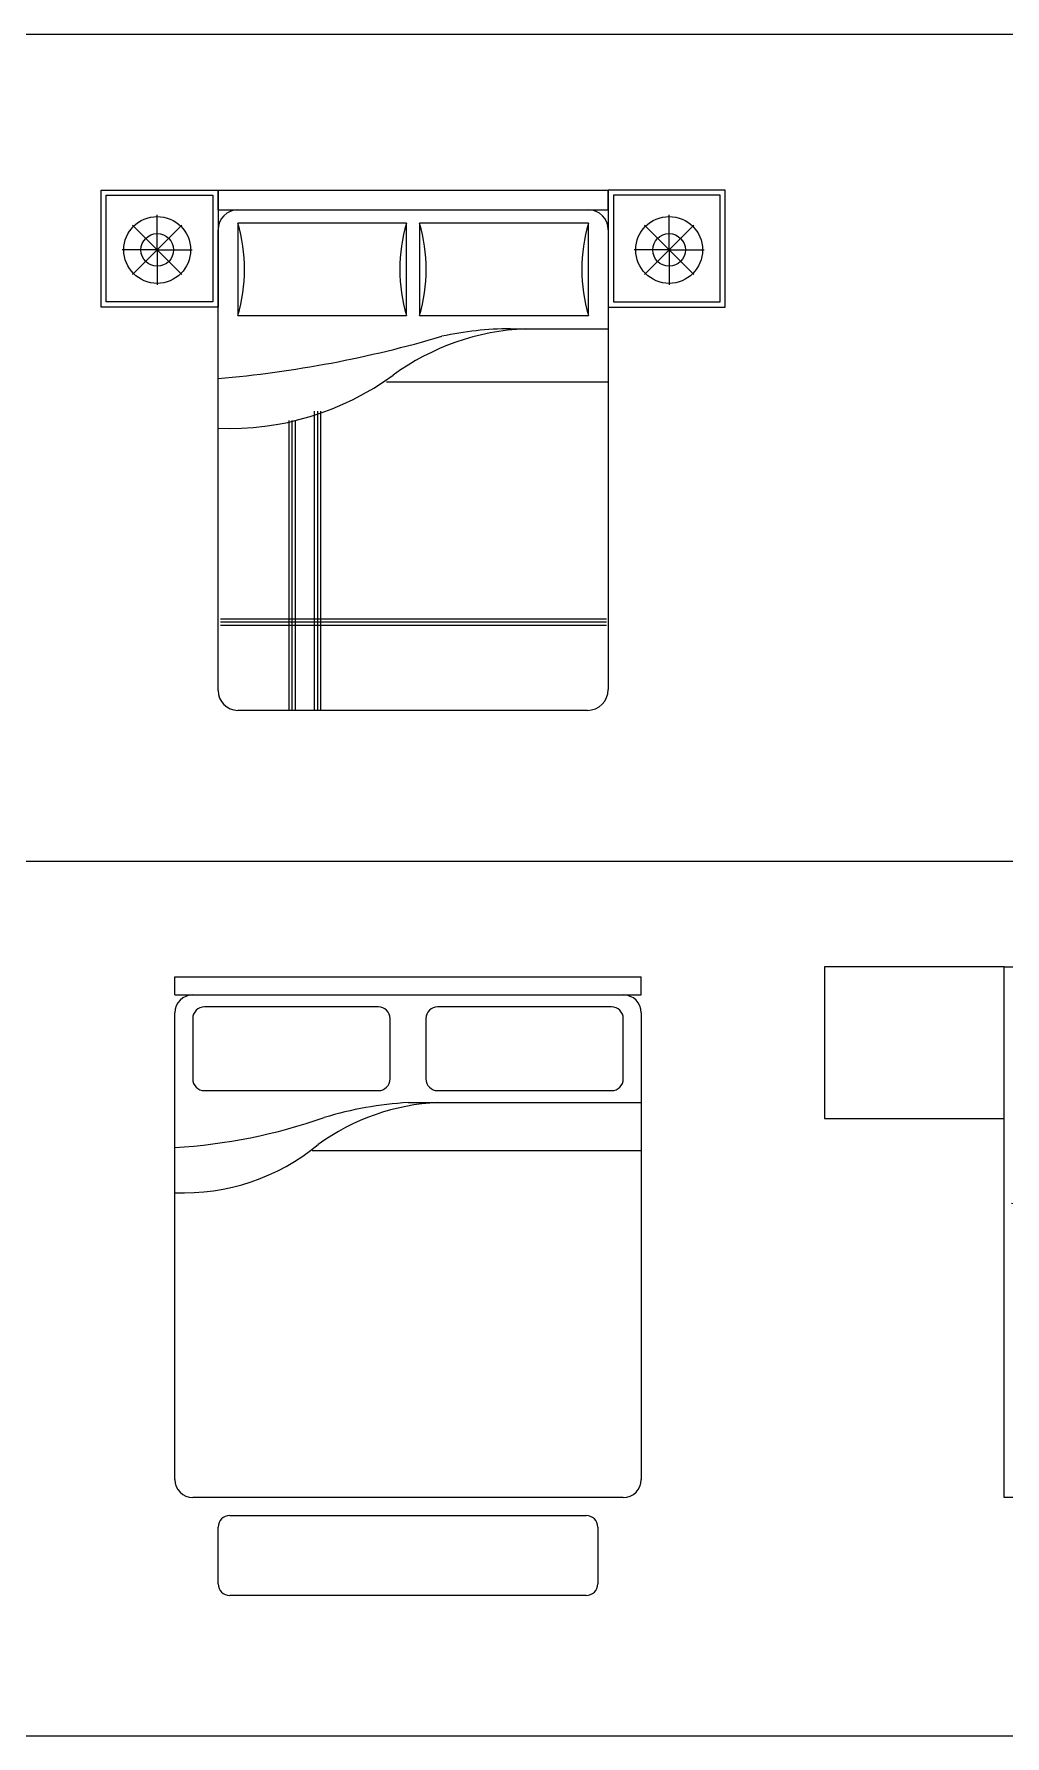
# Model space of a CAD drawing. Header units: millimetres. Extents: x 1787 to 68324, y 1435 to 30835.
# Drawn here: x 38153 to 41887, y 17580 to 24123 of the extents above; entities that cross this region are included whole.
import ezdxf

# ---------------------------------------------------------------- set-up
doc = ezdxf.new("R2010")
doc.units = ezdxf.units.MM
doc.layers.add('www.cad-blocks.net', color=7, linetype='Continuous')

# ---------------------------------------------------------------- blocks, each defined once
blk = doc.blocks.new('A$C5C474643')
at = {"linetype": 'ByBlock'}
for p, q in [((0, 2.3782), (1.794, 2.3782)), ((0, 2.3092), (0, 2.3782)), ((1.794, 2.3092), (1.794, 2.3782)), ((0, 2.3092), (1.794, 2.3092)), ((0, 0.4462), (0, 2.2402)), ((0.783, 2.2632), (0.114, 2.2632)), ((1.68, 2.2632), (1.011, 2.2632)), ((1.794, 2.2402), (1.794, 0.4462)), ((0.069, 2.2182), (0.069, 1.9862)), ((0.828, 1.9862), (0.828, 2.2182)), ((0.966, 2.2182), (0.966, 1.9862)), ((1.725, 1.9862), (1.725, 2.2182)), ((0.114, 1.9412), (0.783, 1.9412)), ((1.011, 1.9412), (1.68, 1.9412)), ((0.897, 1.8952), (1.794, 1.8952)), ((0.529, 1.7112), (1.794, 1.7112)), ((1.725, 0.3772), (0.069, 0.3772))]:
    blk.add_line(p, q, dxfattribs=at)
for p, q in [((0.1668, 0.045), (0.1668, 0.2629)), ((0.2118, 0.3079), (1.5818, 0.3079)), ((1.6268, 0.2629), (1.6268, 0.045)), ((1.5818, 0), (0.2118, 0))]:
    blk.add_line(p, q)
for centre, radius, start, end in [((0.069, 2.2402), 0.069, 90, 180), ((1.725, 2.2402), 0.069, 0, 90), ((0.114, 2.2182), 0.045, 90, 180), ((0.783, 2.2182), 0.045, 0, 90), ((1.011, 2.2182), 0.045, 90, 180), ((1.68, 2.2182), 0.045, 0, 90), ((0.114, 1.9862), 0.045, 180, 270), ((0.783, 1.9862), 0.045, 270, 0), ((1.011, 1.9862), 0.045, 180, 270), ((1.68, 1.9862), 0.045, 270, 0), ((-0.1246, 3.8407), 2.1216, 273.36646, 289.2534), ((1.0495, 1.0506), 0.8455, 92.53978, 126.04031), ((0.9765, 0.5199), 1.3776, 93.30646, 106.94289), ((0.0345, 2.361), 0.8128, 267.56726, 309.54608), ((0.069, 0.4462), 0.069, 180, 270), ((1.725, 0.4462), 0.069, 270, 0)]:
    blk.add_arc(centre, radius, start, end, dxfattribs=at)
for centre, start, end in [((0.2118, 0.2629), 90, 180), ((1.5818, 0.2629), 0, 90), ((0.2118, 0.045), 180, 270), ((1.5818, 0.045), 270, 0)]:
    blk.add_arc(centre, 0.045, start, end)
blk = doc.blocks.new('A$C1FB2205C')
for p, q in [((0, 2.5275), (0, 1.9436)), ((0.6908, 2.5275), (0, 2.5275)), ((0.6908, 0.4873), (0.6908, 2.5275)), ((0.6908, 2.5275), (3.2419, 2.5275)), ((2.5658, 2.5275), (2.5658, 0.4873)), ((3.2419, 2.5276), (3.2419, 1.9436)), ((0.7286, 2.0153), (0.7286, 2.4793)), ((0.7286, 2.4793), (2.5209, 2.4793)), ((2.5209, 2.4793), (2.5209, 2.0153)), ((1.0504, 2.3793), (1.0504, 2.1153)), ((1.0504, 2.3793), (1.521, 2.3793)), ((1.521, 2.3793), (1.521, 2.1153)), ((1.721, 2.3793), (1.721, 2.1153)), ((1.721, 2.3793), (2.2275, 2.3793)), ((2.2275, 2.3793), (2.2275, 2.1153)), ((1.521, 2.1153), (1.0504, 2.1153)), ((2.2275, 2.1153), (1.721, 2.1153)), ((0.7286, 0.5276), (0.7286, 2.0153)), ((2.5209, 2.0153), (0.7286, 2.0153)), ((2.5209, 2.0153), (0.9283, 1.2915, -0.3375)), ((2.5209, 2.0153), (2.5209, 0.5276)), ((0, 1.9436), (0.6908, 1.9436)), ((3.2419, 1.9436), (2.5658, 1.9436)), ((2.5644, 0.5276), (0.7286, 0.5276)), ((2.5658, 0.4873), (0.6908, 0.4873)), ((0.933, 0), (0.933, 0.4151)), ((0.933, 0.4151), (2.394, 0.4151)), ((2.394, 0.4151), (2.394, 0)), ((0.9708, 0.0379), (0.9708, 0.3678)), ((0.9708, 0.3678), (2.3561, 0.3678)), ((2.3561, 0.3678), (2.3561, 0.0379)), ((2.394, 0), (0.933, 0)), ((2.3561, 0.0379), (0.9708, 0.0379))]:
    blk.add_line(p, q)
blk.add_arc((0.6921, 1.3696, -0.3375), 0.2488, 341.69696, 83.73835)
blk = doc.blocks.new('A$C068671E6')
for p, q in [((0, 1.5502), (0, 2.0002)), ((0, 2.0002), (0.45, 2.0002)), ((0.02, 1.5702), (0.02, 1.9802)), ((0.02, 1.9802), (0.43, 1.9802)), ((0.43, 1.9802), (0.43, 1.5702)), ((0.45, 2.0002), (0.45, 1.5502)), ((1.9506, 2.0002), (1.9506, 1.5502)), ((2.4006, 2.0002), (1.9506, 2.0002)), ((1.9706, 1.9802), (1.9706, 1.5702)), ((2.3806, 1.9802), (1.9706, 1.9802)), ((2.3806, 1.5702), (2.3806, 1.9802)), ((2.4006, 1.5502), (2.4006, 2.0002)), ((0.216, 1.7702), (0.216, 1.9046)), ((2.1846, 1.7702), (2.1846, 1.9046)), ((0.216, 1.7702), (0.121, 1.8652)), ((0.216, 1.7702), (0.3111, 1.8652)), ((2.1846, 1.7702), (2.0895, 1.8652)), ((2.1846, 1.7702), (2.2796, 1.8652)), ((0.216, 1.7702), (0.0817, 1.7702)), ((0.216, 1.7702), (0.121, 1.6752)), ((0.216, 1.7702), (0.216, 1.6358)), ((0.216, 1.7702), (0.3111, 1.6752)), ((0.216, 1.7702), (0.3504, 1.7702)), ((2.1846, 1.7702), (2.0502, 1.7702)), ((2.1846, 1.7702), (2.0895, 1.6752)), ((2.1846, 1.7702), (2.1846, 1.6358)), ((2.1846, 1.7702), (2.3189, 1.7702)), ((2.1846, 1.7702), (2.2796, 1.6752)), ((0.45, 1.5502), (0, 1.5502)), ((0.43, 1.5702), (0.02, 1.5702)), ((1.9506, 1.5502), (2.4006, 1.5502)), ((1.9706, 1.5702), (2.3806, 1.5702))]:
    blk.add_line(p, q)
at = {"linetype": 'ByBlock'}
for p, q in [((0.45, 1.924), (0.45, 2.0002)), ((0.45, 2.0002), (1.9506, 2.0002)), ((1.9506, 1.924), (1.9506, 2.0002)), ((0.45, 1.924), (1.9506, 1.924)), ((0.45, 0.0762), (0.45, 1.8478)), ((1.1744, 1.8732), (0.5262, 1.8732)), ((0.5262, 1.8732), (0.5262, 1.5176)), ((1.1744, 1.5176), (1.1744, 1.8732)), ((1.8744, 1.8732), (1.2252, 1.8732)), ((1.2252, 1.8732), (1.2252, 1.5176)), ((1.8744, 1.5176), (1.8744, 1.8732)), ((1.9506, 1.8478), (1.9506, 0.08)), ((0.5262, 1.5176), (1.1744, 1.5176)), ((1.2252, 1.5176), (1.8744, 1.5176)), ((1.5747, 1.4668), (1.9506, 1.4668)), ((1.0982, 1.2636), (1.9506, 1.2636)), ((1.8706, 0), (0.5262, 0))]:
    blk.add_line(p, q, dxfattribs=at)
at = {"linetype": 'Continuous'}
for p, q in [((0.722, 1.1146), (0.722, 0)), ((0.734, 1.1146), (0.734, 0)), ((0.746, 1.1146), (0.746, 0)), ((0.8202, 1.1507), (0.8202, 0)), ((0.8322, 1.1507), (0.8322, 0)), ((0.8442, 1.1507), (0.8442, 0)), ((0.4599, 0.3521), (1.9437, 0.3521)), ((0.4599, 0.3401), (1.9437, 0.3401)), ((0.4599, 0.3281), (1.9437, 0.3281))]:
    blk.add_line(p, q, dxfattribs=at)
for centre, radius in [((0.216, 1.7702), 0.1285), ((2.1846, 1.7702), 0.1285), ((0.216, 1.7702), 0.0628), ((2.1846, 1.7702), 0.0628)]:
    blk.add_circle(centre, radius)
at = {"linetype": 'ByBlock'}
for centre, radius, start, end in [((0.5262, 1.8478), 0.0762, 90, 180), ((1.8744, 1.8478), 0.0762, 0, 90), ((-0.0834, 1.6954), 0.635, 343.73979, 16.26021), ((1.784, 1.6954), 0.635, 163.73979, 196.26021), ((0.6156, 1.6954), 0.635, 343.73979, 16.26021), ((2.484, 1.6954), 0.635, 163.73979, 196.26021), ((1.673, 0.534), 0.9338, 92.53978, 126.04031), ((1.5743, 0.2475), 1.2193, 89.98136, 102.46674), ((0.0692, 5.6598), 4.4006, 274.96238, 286.39109), ((0.4931, 2.1535), 1.07, 267.6917, 306.10591), ((0.5262, 0.0762), 0.0762, 180, 270), ((1.8706, 0.08), 0.08, 270, 0)]:
    blk.add_arc(centre, radius, start, end, dxfattribs=at)
blk = doc.blocks.new('format')
at = {"color": 155, "true_color": 0x546d8e}
for p, q in [((47364.4, 33605.8), (110172.9, 33605.8)), ((47364.4, 30425.3), (110172.9, 30425.3)), ((47364.4, 27062.5), (110172.9, 27062.5))]:
    blk.add_line(p, q, dxfattribs=at)

msp = doc.modelspace()

# ---------------------------------------------------------------- block references
at = {"xscale": 1000, "yscale": 1000, "zscale": 1000}
for name, p in [('A$C068671E6', (38411.2, 21522.7)), ('A$C5C474643', (38694.7, 18119.4)), ('A$C1FB2205C', (41193, 18009.4))]:
    msp.add_blockref(name, p, dxfattribs=at)
at = {"layer": 'www.cad-blocks.net'}
msp.add_blockref('format', (-41848.5, -9482.9), dxfattribs=at)

doc.saveas('drawing.dxf')
